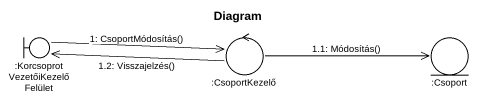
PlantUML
@startuml
title Diagram
boundary ":KorcsoprotVezetőiKezelőFelület" as KorcsoprotVezetőiKezelőFelül
control ":CsoportKezelő" as CsoportKezelő
entity ":Csoport" as Csoport
KorcsoprotVezetőiKezelőFelül -right-> CsoportKezelő : 1: CsoportMódosítás()
CsoportKezelő -right-> Csoport : 1.1: Módosítás()
CsoportKezelő -left-> KorcsoprotVezetőiKezelőFelül : 1.2: Visszajelzés()
@enduml
